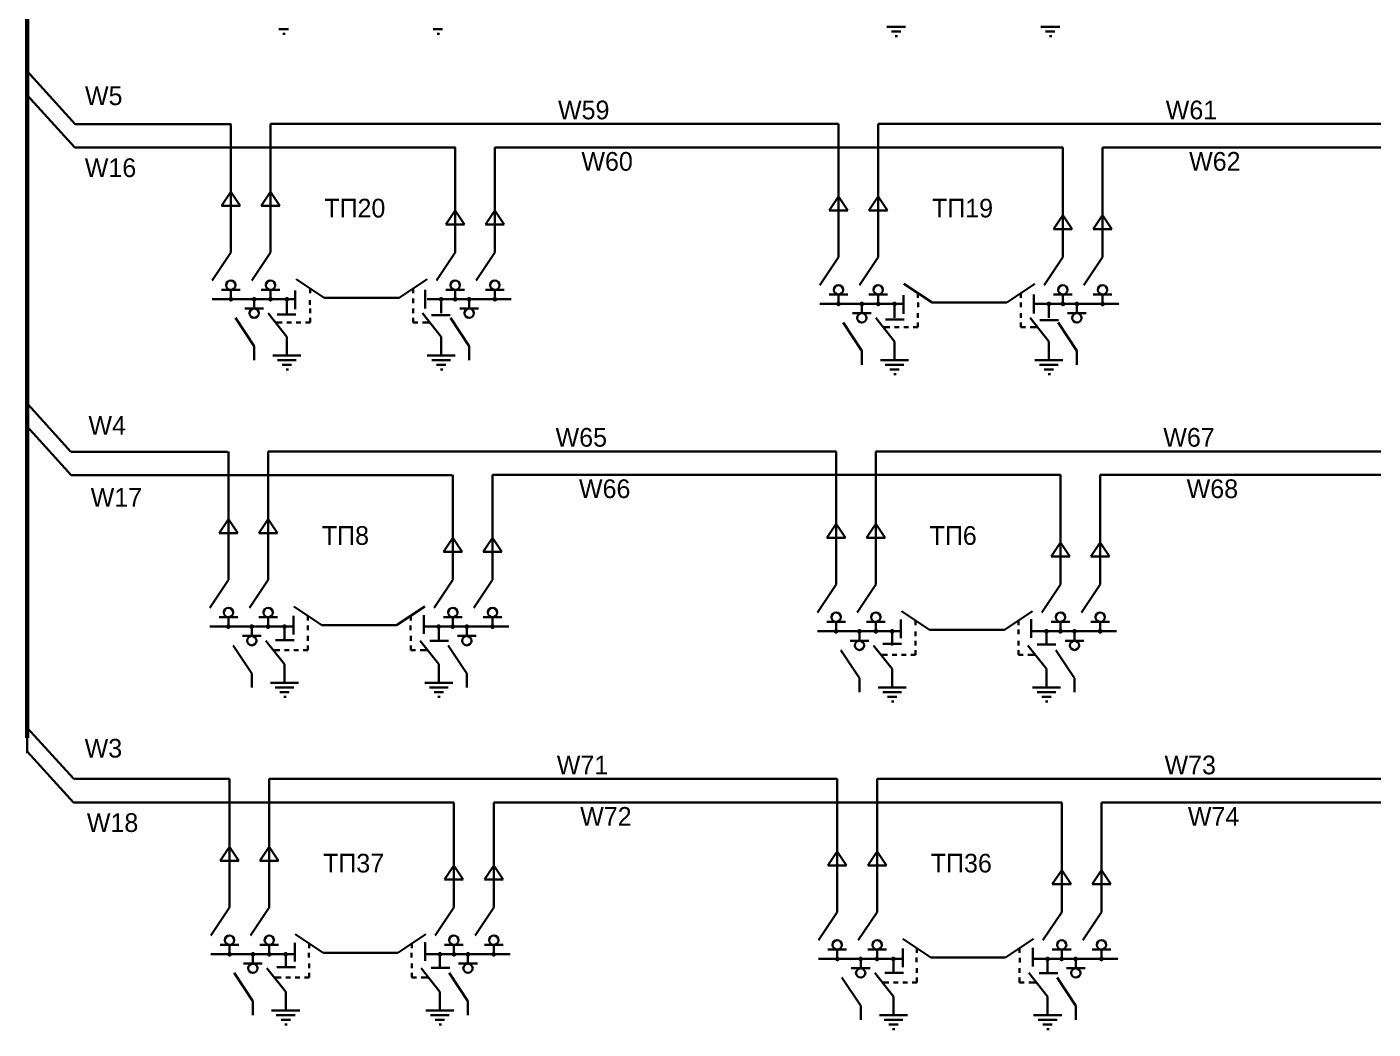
# Model space of a CAD drawing. Header units: millimetres. Extents: x -96 to 597, y -381 to 695.
# Drawn here: x -58.7 to 229.3, y -380.8 to -166.4 of the extents above; entities that cross this region are included whole.
import ezdxf

# ---------------------------------------------------------------- set-up
doc = ezdxf.new("R2010")
doc.units = ezdxf.units.MM

msp = doc.modelspace()

# ---------------------------------------------------------------- hatches: boundary and pattern name
at = {"lineweight": 30}
h = msp.add_hatch(color=256, dxfattribs=at)
h.paths.add_polyline_path([(-15.05, -225.16, 0.414214), (-14.55, -224.66, 0.414214), (-15.05, -224.16)])
h.paths.add_polyline_path([(-15.05, -225.16), (-15.05, -224.16, 0.414214), (-15.55, -224.66, 0.414214)])
h = msp.add_hatch(color=256, dxfattribs=at)
h.paths.add_polyline_path([(-10.05, -224.16, 0.414214), (-10.55, -224.66, 0.414214), (-10.05, -225.16)])
h.paths.add_polyline_path([(-10.05, -224.16), (-10.05, -225.16, 0.414214), (-9.55, -224.66, 0.414214)])
h = msp.add_hatch(color=256, dxfattribs=at)
h.paths.add_polyline_path([(-6.55, -225.16, 0.414214), (-6.05, -224.66, 0.414214), (-6.55, -224.16)])
h.paths.add_polyline_path([(-6.55, -225.16), (-6.55, -224.16, 0.414214), (-7.05, -224.66, 0.414214)])
h = msp.add_hatch(color=256, dxfattribs=at)
h.paths.add_polyline_path([(-3.05, -224.16, 0.414214), (-3.55, -224.66, 0.414214), (-3.05, -225.16)])
h.paths.add_polyline_path([(-3.05, -224.16), (-3.05, -225.16, 0.414214), (-2.55, -224.66, 0.414214)])
h = msp.add_hatch(color=256, dxfattribs=at)
h.paths.add_polyline_path([(29.95, -224.16, 0.414214), (29.45, -224.66, 0.414214), (29.95, -225.16)])
h.paths.add_polyline_path([(29.95, -224.16), (29.95, -225.16, 0.414214), (30.45, -224.66, 0.414214)])
h = msp.add_hatch(color=256, dxfattribs=at)
h.paths.add_polyline_path([(32.95, -225.16, 0.414214), (33.45, -224.66, 0.414214), (32.95, -224.16)])
h.paths.add_polyline_path([(32.95, -225.16), (32.95, -224.16, 0.414214), (32.45, -224.66, 0.414214)])
h = msp.add_hatch(color=256, dxfattribs=at)
h.paths.add_polyline_path([(35.95, -224.16, 0.414214), (35.45, -224.66, 0.414214), (35.95, -225.16)])
h.paths.add_polyline_path([(35.95, -224.16), (35.95, -225.16, 0.414214), (36.45, -224.66, 0.414214)])
h = msp.add_hatch(color=256, dxfattribs=at)
h.paths.add_polyline_path([(41.45, -225.16, 0.414214), (41.95, -224.66, 0.414214), (41.45, -224.16)])
h.paths.add_polyline_path([(41.45, -225.16), (41.45, -224.16, 0.414214), (40.95, -224.66, 0.414214)])
h = msp.add_hatch(color=256, dxfattribs=at)
h.paths.add_polyline_path([(114.95, -226.16, 0.414214), (115.45, -225.66, 0.414214), (114.95, -225.16)])
h.paths.add_polyline_path([(114.95, -226.16), (114.95, -225.16, 0.414214), (114.45, -225.66, 0.414214)])
h = msp.add_hatch(color=256, dxfattribs=at)
h.paths.add_polyline_path([(119.95, -225.16, 0.414214), (119.45, -225.66, 0.414214), (119.95, -226.16)])
h.paths.add_polyline_path([(119.95, -225.16), (119.95, -226.16, 0.414214), (120.45, -225.66, 0.414214)])
h = msp.add_hatch(color=256, dxfattribs=at)
h.paths.add_polyline_path([(123.45, -226.16, 0.414214), (123.95, -225.66, 0.414214), (123.45, -225.16)])
h.paths.add_polyline_path([(123.45, -226.16), (123.45, -225.16, 0.414214), (122.95, -225.66, 0.414214)])
h = msp.add_hatch(color=256, dxfattribs=at)
h.paths.add_polyline_path([(126.95, -225.16, 0.414214), (126.45, -225.66, 0.414214), (126.95, -226.16)])
h.paths.add_polyline_path([(126.95, -225.16), (126.95, -226.16, 0.414214), (127.45, -225.66, 0.414214)])
h = msp.add_hatch(color=256, dxfattribs=at)
h.paths.add_polyline_path([(159.95, -225.16, 0.414214), (159.45, -225.66, 0.414214), (159.95, -226.16)])
h.paths.add_polyline_path([(159.95, -225.16), (159.95, -226.16, 0.414214), (160.45, -225.66, 0.414214)])
h = msp.add_hatch(color=256, dxfattribs=at)
h.paths.add_polyline_path([(162.95, -226.16, 0.414214), (163.45, -225.66, 0.414214), (162.95, -225.16)])
h.paths.add_polyline_path([(162.95, -226.16), (162.95, -225.16, 0.414214), (162.45, -225.66, 0.414214)])
h = msp.add_hatch(color=256, dxfattribs=at)
h.paths.add_polyline_path([(165.95, -225.16, 0.414214), (165.45, -225.66, 0.414214), (165.95, -226.16)])
h.paths.add_polyline_path([(165.95, -225.16), (165.95, -226.16, 0.414214), (166.45, -225.66, 0.414214)])
h = msp.add_hatch(color=256, dxfattribs=at)
h.paths.add_polyline_path([(171.45, -226.16, 0.414214), (171.95, -225.66, 0.414214), (171.45, -225.16)])
h.paths.add_polyline_path([(171.45, -226.16), (171.45, -225.16, 0.414214), (170.95, -225.66, 0.414214)])
h = msp.add_hatch(color=256, dxfattribs=at)
h.paths.add_polyline_path([(-15.57, -295.19, 0.414214), (-15.07, -294.69, 0.414214), (-15.57, -294.19)])
h.paths.add_polyline_path([(-15.57, -295.19), (-15.57, -294.19, 0.414214), (-16.07, -294.69, 0.414214)])
h = msp.add_hatch(color=256, dxfattribs=at)
h.paths.add_polyline_path([(-10.57, -294.19, 0.414214), (-11.07, -294.69, 0.414214), (-10.57, -295.19)])
h.paths.add_polyline_path([(-10.57, -294.19), (-10.57, -295.19, 0.414214), (-10.07, -294.69, 0.414214)])
h = msp.add_hatch(color=256, dxfattribs=at)
h.paths.add_polyline_path([(-7.07, -295.19, 0.414214), (-6.57, -294.69, 0.414214), (-7.07, -294.19)])
h.paths.add_polyline_path([(-7.07, -295.19), (-7.07, -294.19, 0.414214), (-7.57, -294.69, 0.414214)])
h = msp.add_hatch(color=256, dxfattribs=at)
h.paths.add_polyline_path([(-3.57, -294.19, 0.414214), (-4.07, -294.69, 0.414214), (-3.57, -295.19)])
h.paths.add_polyline_path([(-3.57, -294.19), (-3.57, -295.19, 0.414214), (-3.07, -294.69, 0.414214)])
h = msp.add_hatch(color=256, dxfattribs=at)
h.paths.add_polyline_path([(29.43, -294.19, 0.414214), (28.93, -294.69, 0.414214), (29.43, -295.19)])
h.paths.add_polyline_path([(29.43, -294.19), (29.43, -295.19, 0.414214), (29.93, -294.69, 0.414214)])
h = msp.add_hatch(color=256, dxfattribs=at)
h.paths.add_polyline_path([(32.43, -295.19, 0.414214), (32.93, -294.69, 0.414214), (32.43, -294.19)])
h.paths.add_polyline_path([(32.43, -295.19), (32.43, -294.19, 0.414214), (31.93, -294.69, 0.414214)])
h = msp.add_hatch(color=256, dxfattribs=at)
h.paths.add_polyline_path([(35.43, -294.19, 0.414214), (34.93, -294.69, 0.414214), (35.43, -295.19)])
h.paths.add_polyline_path([(35.43, -294.19), (35.43, -295.19, 0.414214), (35.93, -294.69, 0.414214)])
h = msp.add_hatch(color=256, dxfattribs=at)
h.paths.add_polyline_path([(40.93, -295.19, 0.414214), (41.43, -294.69, 0.414214), (40.93, -294.19)])
h.paths.add_polyline_path([(40.93, -295.19), (40.93, -294.19, 0.414214), (40.43, -294.69, 0.414214)])
h = msp.add_hatch(color=256, dxfattribs=at)
h.paths.add_polyline_path([(114.43, -296.19, 0.414214), (114.93, -295.69, 0.414214), (114.43, -295.19)])
h.paths.add_polyline_path([(114.43, -296.19), (114.43, -295.19, 0.414214), (113.93, -295.69, 0.414214)])
h = msp.add_hatch(color=256, dxfattribs=at)
h.paths.add_polyline_path([(119.43, -295.19, 0.414214), (118.93, -295.69, 0.414214), (119.43, -296.19)])
h.paths.add_polyline_path([(119.43, -295.19), (119.43, -296.19, 0.414214), (119.93, -295.69, 0.414214)])
h = msp.add_hatch(color=256, dxfattribs=at)
h.paths.add_polyline_path([(122.93, -296.19, 0.414214), (123.43, -295.69, 0.414214), (122.93, -295.19)])
h.paths.add_polyline_path([(122.93, -296.19), (122.93, -295.19, 0.414214), (122.43, -295.69, 0.414214)])
h = msp.add_hatch(color=256, dxfattribs=at)
h.paths.add_polyline_path([(126.43, -295.19, 0.414214), (125.93, -295.69, 0.414214), (126.43, -296.19)])
h.paths.add_polyline_path([(126.43, -295.19), (126.43, -296.19, 0.414214), (126.93, -295.69, 0.414214)])
h = msp.add_hatch(color=256, dxfattribs=at)
h.paths.add_polyline_path([(159.43, -295.19, 0.414214), (158.93, -295.69, 0.414214), (159.43, -296.19)])
h.paths.add_polyline_path([(159.43, -295.19), (159.43, -296.19, 0.414214), (159.93, -295.69, 0.414214)])
h = msp.add_hatch(color=256, dxfattribs=at)
h.paths.add_polyline_path([(162.43, -296.19, 0.414214), (162.93, -295.69, 0.414214), (162.43, -295.19)])
h.paths.add_polyline_path([(162.43, -296.19), (162.43, -295.19, 0.414214), (161.93, -295.69, 0.414214)])
h = msp.add_hatch(color=256, dxfattribs=at)
h.paths.add_polyline_path([(165.43, -295.19, 0.414214), (164.93, -295.69, 0.414214), (165.43, -296.19)])
h.paths.add_polyline_path([(165.43, -295.19), (165.43, -296.19, 0.414214), (165.93, -295.69, 0.414214)])
h = msp.add_hatch(color=256, dxfattribs=at)
h.paths.add_polyline_path([(170.93, -296.19, 0.414214), (171.43, -295.69, 0.414214), (170.93, -295.19)])
h.paths.add_polyline_path([(170.93, -296.19), (170.93, -295.19, 0.414214), (170.43, -295.69, 0.414214)])
h = msp.add_hatch(color=256, dxfattribs=at)
h.paths.add_polyline_path([(-15.31, -365.28, 0.414214), (-14.81, -364.78, 0.414214), (-15.31, -364.28)])
h.paths.add_polyline_path([(-15.31, -365.28), (-15.31, -364.28, 0.414214), (-15.81, -364.78, 0.414214)])
h = msp.add_hatch(color=256, dxfattribs=at)
h.paths.add_polyline_path([(-10.31, -364.28, 0.414214), (-10.81, -364.78, 0.414214), (-10.31, -365.28)])
h.paths.add_polyline_path([(-10.31, -364.28), (-10.31, -365.28, 0.414214), (-9.81, -364.78, 0.414214)])
h = msp.add_hatch(color=256, dxfattribs=at)
h.paths.add_polyline_path([(-6.81, -365.28, 0.414214), (-6.31, -364.78, 0.414214), (-6.81, -364.28)])
h.paths.add_polyline_path([(-6.81, -365.28), (-6.81, -364.28, 0.414214), (-7.31, -364.78, 0.414214)])
h = msp.add_hatch(color=256, dxfattribs=at)
h.paths.add_polyline_path([(-3.31, -364.28, 0.414214), (-3.81, -364.78, 0.414214), (-3.31, -365.28)])
h.paths.add_polyline_path([(-3.31, -364.28), (-3.31, -365.28, 0.414214), (-2.81, -364.78, 0.414214)])
h = msp.add_hatch(color=256, dxfattribs=at)
h.paths.add_polyline_path([(29.69, -364.28, 0.414214), (29.19, -364.78, 0.414214), (29.69, -365.28)])
h.paths.add_polyline_path([(29.69, -364.28), (29.69, -365.28, 0.414214), (30.19, -364.78, 0.414214)])
h = msp.add_hatch(color=256, dxfattribs=at)
h.paths.add_polyline_path([(32.69, -365.28, 0.414214), (33.19, -364.78, 0.414214), (32.69, -364.28)])
h.paths.add_polyline_path([(32.69, -365.28), (32.69, -364.28, 0.414214), (32.19, -364.78, 0.414214)])
h = msp.add_hatch(color=256, dxfattribs=at)
h.paths.add_polyline_path([(35.69, -364.28, 0.414214), (35.19, -364.78, 0.414214), (35.69, -365.28)])
h.paths.add_polyline_path([(35.69, -364.28), (35.69, -365.28, 0.414214), (36.19, -364.78, 0.414214)])
h = msp.add_hatch(color=256, dxfattribs=at)
h.paths.add_polyline_path([(41.19, -365.28, 0.414214), (41.69, -364.78, 0.414214), (41.19, -364.28)])
h.paths.add_polyline_path([(41.19, -365.28), (41.19, -364.28, 0.414214), (40.69, -364.78, 0.414214)])
h = msp.add_hatch(color=256, dxfattribs=at)
h.paths.add_polyline_path([(114.69, -366.28, 0.414214), (115.19, -365.78, 0.414214), (114.69, -365.28)])
h.paths.add_polyline_path([(114.69, -366.28), (114.69, -365.28, 0.414214), (114.19, -365.78, 0.414214)])
h = msp.add_hatch(color=256, dxfattribs=at)
h.paths.add_polyline_path([(119.69, -365.28, 0.414214), (119.19, -365.78, 0.414214), (119.69, -366.28)])
h.paths.add_polyline_path([(119.69, -365.28), (119.69, -366.28, 0.414214), (120.19, -365.78, 0.414214)])
h = msp.add_hatch(color=256, dxfattribs=at)
h.paths.add_polyline_path([(123.19, -366.28, 0.414214), (123.69, -365.78, 0.414214), (123.19, -365.28)])
h.paths.add_polyline_path([(123.19, -366.28), (123.19, -365.28, 0.414214), (122.69, -365.78, 0.414214)])
h = msp.add_hatch(color=256, dxfattribs=at)
h.paths.add_polyline_path([(126.69, -365.28, 0.414214), (126.19, -365.78, 0.414214), (126.69, -366.28)])
h.paths.add_polyline_path([(126.69, -365.28), (126.69, -366.28, 0.414214), (127.19, -365.78, 0.414214)])
h = msp.add_hatch(color=256, dxfattribs=at)
h.paths.add_polyline_path([(159.69, -365.28, 0.414214), (159.19, -365.78, 0.414214), (159.69, -366.28)])
h.paths.add_polyline_path([(159.69, -365.28), (159.69, -366.28, 0.414214), (160.19, -365.78, 0.414214)])
h = msp.add_hatch(color=256, dxfattribs=at)
h.paths.add_polyline_path([(162.69, -366.28, 0.414214), (163.19, -365.78, 0.414214), (162.69, -365.28)])
h.paths.add_polyline_path([(162.69, -366.28), (162.69, -365.28, 0.414214), (162.19, -365.78, 0.414214)])
h = msp.add_hatch(color=256, dxfattribs=at)
h.paths.add_polyline_path([(165.69, -365.28, 0.414214), (165.19, -365.78, 0.414214), (165.69, -366.28)])
h.paths.add_polyline_path([(165.69, -365.28), (165.69, -366.28, 0.414214), (166.19, -365.78, 0.414214)])
h = msp.add_hatch(color=256, dxfattribs=at)
h.paths.add_polyline_path([(171.19, -366.28, 0.414214), (171.69, -365.78, 0.414214), (171.19, -365.28)])
h.paths.add_polyline_path([(171.19, -366.28), (171.19, -365.28, 0.414214), (170.69, -365.78, 0.414214)])

# ---------------------------------------------------------------- linework, layer by layer
at = {"lineweight": 60}
msp.add_line((-58.58, 265.75), (-58.58, -318.48), dxfattribs=at)
at = {"lineweight": 30}
for p, q in [((-4.74, -166.9), (-2.74, -166.9)), ((28.26, -166.9), (30.26, -166.9)), ((125.26, -166.4), (129.26, -166.4)), ((158.26, -166.4), (162.26, -166.4)), ((-3.9, -167.9), (-3.41, -167.9)), ((29.1, -167.9), (29.59, -167.9)), ((126.26, -167.4), (128.26, -167.4)), ((127.1, -168.4), (127.59, -168.4)), ((159.26, -167.4), (161.26, -167.4)), ((160.1, -168.4), (160.59, -168.4)), ((-48.33, -187.23), (-58.58, -175.87)), ((-48.42, -192.21), (-58.58, -180.99)), ((-15.05, -187.16), (-15.05, -193.66)), ((-6.55, -187.16), (114.95, -187.16)), ((-6.55, -214.66), (-6.55, -187.16)), ((114.95, -187.16), (114.95, -194.66)), ((123.45, -187.16), (239.95, -187.16)), ((123.45, -188.66), (123.45, -187.16)), ((-15.01, -187.21), (-48.42, -187.21)), ((123.45, -215.66), (123.45, -188.66)), ((32.99, -192.21), (-48.42, -192.21)), ((32.95, -192.16), (32.95, -202.66)), ((41.45, -192.16), (162.95, -192.16)), ((41.45, -197.66), (41.45, -192.16)), ((162.95, -192.16), (162.95, -204.16)), ((171.45, -192.16), (287.95, -192.16)), ((171.45, -198.66), (171.45, -192.16)), ((-15.05, -214.66), (-15.05, -193.66)), ((114.95, -215.66), (114.95, -194.66)), ((41.45, -214.66), (41.45, -197.66)), ((171.45, -215.66), (171.45, -198.66)), ((-15.05, -201.66), (-17.05, -204.66)), ((-13.05, -204.66), (-15.05, -201.66)), ((-6.55, -201.66), (-8.55, -204.66)), ((-4.55, -204.66), (-6.55, -201.66)), ((32.95, -214.66), (32.95, -202.66)), ((114.95, -202.66), (112.95, -205.66)), ((116.95, -205.66), (114.95, -202.66)), ((123.45, -202.66), (121.45, -205.66)), ((125.45, -205.66), (123.45, -202.66)), ((162.95, -215.66), (162.95, -203.66)), ((-17.05, -204.66), (-13.05, -204.66)), ((-8.55, -204.66), (-4.55, -204.66)), ((32.95, -205.66), (30.95, -208.66)), ((34.95, -208.66), (32.95, -205.66)), ((41.45, -205.66), (39.45, -208.66)), ((43.45, -208.66), (41.45, -205.66)), ((112.95, -205.66), (116.95, -205.66)), ((121.45, -205.66), (125.45, -205.66)), ((162.95, -206.66), (160.95, -209.66)), ((164.95, -209.66), (162.95, -206.66)), ((171.45, -206.66), (169.45, -209.66)), ((173.45, -209.66), (171.45, -206.66)), ((30.95, -208.66), (34.95, -208.66)), ((39.45, -208.66), (43.45, -208.66)), ((160.95, -209.66), (164.95, -209.66)), ((169.45, -209.66), (173.45, -209.66)), ((-19.05, -220.66), (-15.05, -214.66)), ((-10.55, -220.66), (-6.55, -214.66)), ((28.95, -220.66), (32.95, -214.66)), ((37.45, -220.66), (41.45, -214.66)), ((110.95, -221.66), (114.95, -215.66)), ((119.45, -221.66), (123.45, -215.66)), ((158.95, -221.66), (162.95, -215.66)), ((167.45, -221.66), (171.45, -215.66)), ((-1.05, -220.35), (4.95, -224.35)), ((20.95, -224.35), (26.95, -220.35)), ((128.95, -221.35), (134.95, -225.35)), ((150.95, -225.35), (156.95, -221.35)), ((-13.05, -222.66), (-17.05, -222.66)), ((-15.05, -224.66), (-15.05, -222.66)), ((-4.55, -222.66), (-8.55, -222.66)), ((-6.55, -224.66), (-6.55, -222.66)), ((-1.31, -226.75), (-1.31, -222.75)), ((1.95, -222.35), (1.95, -223.35)), ((4.95, -224.35), (20.95, -224.35)), ((23.94, -224.52), (23.94, -225.52)), ((23.95, -222.35), (23.95, -223.35)), ((26.55, -226.61), (26.55, -222.61)), ((34.95, -222.66), (30.95, -222.66)), ((32.95, -224.66), (32.95, -222.66)), ((43.45, -222.66), (39.45, -222.66)), ((41.45, -224.66), (41.45, -222.66)), ((116.95, -223.66), (112.95, -223.66)), ((114.95, -225.66), (114.95, -223.66)), ((125.45, -223.66), (121.45, -223.66)), ((123.45, -225.66), (123.45, -223.66)), ((128.87, -227.8), (128.87, -223.8)), ((131.95, -223.35), (131.95, -224.35)), ((153.95, -223.35), (153.95, -224.35)), ((156.73, -227.67), (156.73, -223.67)), ((164.95, -223.66), (160.95, -223.66)), ((162.95, -225.66), (162.95, -223.66)), ((173.45, -223.66), (169.45, -223.66)), ((171.45, -225.66), (171.45, -223.66)), ((-19.05, -224.66), (-1.05, -224.66)), ((-12.05, -226.66), (-8.05, -226.66)), ((-10.05, -224.66), (-10.05, -226.66)), ((-3.05, -224.66), (-3.05, -227.66)), ((1.87, -224.84), (1.87, -225.84)), ((1.95, -226.66), (1.95, -227.66)), ((23.95, -226.66), (23.95, -227.66)), ((26.95, -224.66), (44.95, -224.66)), ((29.95, -224.66), (29.95, -227.66)), ((33.95, -226.66), (37.95, -226.66)), ((35.95, -224.66), (35.95, -226.66)), ((110.95, -225.66), (128.95, -225.66)), ((119.95, -225.66), (119.95, -227.66)), ((126.95, -225.66), (126.95, -228.66)), ((131.98, -225.36), (131.98, -226.36)), ((134.95, -225.35), (150.95, -225.35)), ((153.94, -225.36), (153.94, -226.36)), ((156.95, -225.66), (174.95, -225.66)), ((159.95, -225.66), (159.95, -228.66)), ((165.95, -225.66), (165.95, -227.66)), ((-14.05, -228.66), (-10.05, -234.66)), ((-7.05, -227.66), (-3.05, -232.66)), ((-5.05, -229.66), (-5.55, -229.66)), ((-1.15, -227.95), (-5.15, -227.95)), ((-4.05, -229.66), (-5.05, -229.66)), ((-2.05, -229.66), (-3.05, -229.66)), ((-0.05, -229.66), (-1.05, -229.66)), ((1.95, -229.66), (0.95, -229.66)), ((1.95, -228.66), (1.95, -229.66)), ((23.95, -228.66), (23.95, -229.66)), ((23.95, -229.66), (24.95, -229.66)), ((25.95, -227.66), (29.95, -232.66)), ((25.95, -229.66), (27.45, -229.66)), ((31.85, -228.07), (27.85, -228.07)), ((31.95, -228.66), (35.95, -234.66)), ((115.95, -229.66), (119.95, -235.66)), ((117.95, -227.66), (121.95, -227.66)), ((122.95, -228.66), (126.95, -233.66)), ((129.03, -229.01), (125.03, -229.01)), ((131.95, -227.66), (131.95, -228.66)), ((131.95, -229.66), (131.95, -230.66)), ((153.95, -227.66), (153.95, -228.66)), ((153.95, -229.66), (153.95, -230.66)), ((155.95, -228.66), (159.95, -233.66)), ((162.03, -229.12), (158.03, -229.12)), ((161.95, -229.66), (165.95, -235.66)), ((163.95, -227.66), (167.95, -227.66)), ((-3.05, -232.66), (-3.05, -236.66)), ((29.95, -232.66), (29.95, -236.66)), ((124.95, -230.66), (124.45, -230.66)), ((125.95, -230.66), (124.95, -230.66)), ((127.95, -230.66), (126.95, -230.66)), ((129.95, -230.66), (128.95, -230.66)), ((131.95, -230.66), (130.95, -230.66)), ((153.95, -230.66), (154.95, -230.66)), ((155.95, -230.66), (157.45, -230.66)), ((-10.05, -234.66), (-10.05, -237.66)), ((35.95, -234.66), (35.95, -237.66)), ((119.95, -235.66), (119.95, -238.66)), ((126.95, -233.66), (126.95, -237.66)), ((159.95, -233.66), (159.95, -237.66)), ((165.95, -235.66), (165.95, -238.66)), ((-6.05, -236.66), (-0.05, -236.66)), ((-5.05, -237.66), (-1.05, -237.66)), ((-4.05, -238.66), (-2.05, -238.66)), ((26.95, -236.66), (32.95, -236.66)), ((27.95, -237.66), (31.95, -237.66)), ((28.95, -238.66), (30.95, -238.66)), ((123.95, -237.66), (129.95, -237.66)), ((124.95, -238.66), (128.95, -238.66)), ((156.95, -237.66), (162.95, -237.66)), ((157.95, -238.66), (161.95, -238.66)), ((-3.21, -239.66), (-2.72, -239.66)), ((29.79, -239.66), (30.28, -239.66)), ((125.95, -239.66), (127.95, -239.66)), ((126.79, -240.66), (127.28, -240.66)), ((158.95, -239.66), (160.95, -239.66)), ((159.79, -240.66), (160.28, -240.66)), ((-49.27, -257.29), (-58.49, -247.11)), ((-49.19, -262.27), (-58.66, -251.81)), ((-15.78, -257.27), (-49.19, -257.27)), ((-15.57, -257.19), (-15.57, -263.69)), ((-7.07, -257.19), (114.43, -257.19)), ((-7.07, -284.69), (-7.07, -257.19)), ((114.43, -257.19), (114.43, -264.69)), ((122.93, -257.19), (239.43, -257.19)), ((122.93, -258.69), (122.93, -257.19)), ((122.93, -285.69), (122.93, -258.69)), ((32.22, -262.27), (-49.19, -262.27)), ((-15.57, -284.69), (-15.57, -263.69)), ((32.43, -262.19), (32.43, -272.69)), ((40.93, -262.19), (162.43, -262.19)), ((40.93, -267.69), (40.93, -262.19)), ((114.43, -285.69), (114.43, -264.69)), ((162.43, -262.19), (162.43, -274.19)), ((170.93, -262.19), (287.43, -262.19)), ((170.93, -268.69), (170.93, -262.19)), ((40.93, -284.69), (40.93, -267.69)), ((170.93, -285.69), (170.93, -268.69)), ((-15.57, -271.69), (-17.57, -274.69)), ((-13.57, -274.69), (-15.57, -271.69)), ((-7.07, -271.69), (-9.07, -274.69)), ((-5.07, -274.69), (-7.07, -271.69)), ((32.43, -284.69), (32.43, -272.69)), ((114.43, -272.69), (112.43, -275.69)), ((116.43, -275.69), (114.43, -272.69)), ((122.93, -272.69), (120.93, -275.69)), ((124.93, -275.69), (122.93, -272.69)), ((-17.57, -274.69), (-13.57, -274.69)), ((-9.07, -274.69), (-5.07, -274.69)), ((32.43, -275.69), (30.43, -278.69)), ((34.43, -278.69), (32.43, -275.69)), ((40.93, -275.69), (38.93, -278.69)), ((42.93, -278.69), (40.93, -275.69)), ((112.43, -275.69), (116.43, -275.69)), ((120.93, -275.69), (124.93, -275.69)), ((162.43, -285.69), (162.43, -273.69)), ((30.43, -278.69), (34.43, -278.69)), ((38.93, -278.69), (42.93, -278.69)), ((162.43, -276.69), (160.43, -279.69)), ((164.43, -279.69), (162.43, -276.69)), ((170.93, -276.69), (168.93, -279.69)), ((172.93, -279.69), (170.93, -276.69)), ((160.43, -279.69), (164.43, -279.69)), ((168.93, -279.69), (172.93, -279.69)), ((-19.57, -290.69), (-15.57, -284.69)), ((-11.07, -290.69), (-7.07, -284.69)), ((28.43, -290.69), (32.43, -284.69)), ((36.93, -290.69), (40.93, -284.69)), ((110.43, -291.69), (114.43, -285.69)), ((118.93, -291.69), (122.93, -285.69)), ((158.43, -291.69), (162.43, -285.69)), ((166.93, -291.69), (170.93, -285.69)), ((-1.57, -290.38), (4.43, -294.38)), ((20.43, -294.38), (26.43, -290.38)), ((-13.57, -292.69), (-17.57, -292.69)), ((-15.57, -294.69), (-15.57, -292.69)), ((-5.07, -292.69), (-9.07, -292.69)), ((-7.07, -294.69), (-7.07, -292.69)), ((-1.63, -296.4), (-1.63, -292.4)), ((1.43, -292.38), (1.43, -293.38)), ((23.43, -292.38), (23.43, -293.38)), ((26.23, -296.26), (26.23, -292.26)), ((34.43, -292.69), (30.43, -292.69)), ((32.43, -294.69), (32.43, -292.69)), ((42.93, -292.69), (38.93, -292.69)), ((40.93, -294.69), (40.93, -292.69)), ((116.43, -293.69), (112.43, -293.69)), ((114.43, -295.69), (114.43, -293.69)), ((124.93, -293.69), (120.93, -293.69)), ((122.93, -295.69), (122.93, -293.69)), ((128.29, -297.19), (128.29, -293.19)), ((128.43, -291.38), (134.43, -295.38)), ((131.43, -293.38), (131.43, -294.38)), ((150.43, -295.38), (156.43, -291.38)), ((153.43, -293.38), (153.43, -294.38)), ((156.15, -297.06), (156.15, -293.06)), ((164.43, -293.69), (160.43, -293.69)), ((162.43, -295.69), (162.43, -293.69)), ((172.93, -293.69), (168.93, -293.69)), ((170.93, -295.69), (170.93, -293.69)), ((-19.57, -294.69), (-1.57, -294.69)), ((-10.57, -294.69), (-10.57, -296.69)), ((-3.57, -294.69), (-3.57, -297.69)), ((1.45, -294.46), (1.45, -295.46)), ((4.43, -294.38), (20.43, -294.38)), ((23.42, -294.46), (23.42, -295.46)), ((26.43, -294.69), (44.43, -294.69)), ((29.43, -294.69), (29.43, -297.69)), ((35.43, -294.69), (35.43, -296.69)), ((110.43, -295.69), (128.43, -295.69)), ((119.43, -295.69), (119.43, -297.69)), ((126.43, -295.69), (126.43, -298.69)), ((131.45, -295.72), (131.45, -296.72)), ((134.43, -295.38), (150.43, -295.38)), ((153.42, -295.3), (153.42, -296.3)), ((156.43, -295.69), (174.43, -295.69)), ((159.43, -295.69), (159.43, -298.69)), ((165.43, -295.69), (165.43, -297.69)), ((-14.57, -298.69), (-10.57, -304.69)), ((-12.57, -296.69), (-8.57, -296.69)), ((-7.57, -297.69), (-3.57, -302.69)), ((-1.47, -297.6), (-5.47, -297.6)), ((1.43, -296.69), (1.43, -297.69)), ((1.43, -298.69), (1.43, -299.69)), ((23.43, -296.69), (23.43, -297.69)), ((23.43, -298.69), (23.43, -299.69)), ((25.43, -297.69), (29.43, -302.69)), ((31.53, -297.72), (27.53, -297.72)), ((31.43, -298.69), (35.43, -304.69)), ((33.43, -296.69), (37.43, -296.69)), ((117.43, -297.69), (121.43, -297.69)), ((122.43, -298.69), (126.43, -303.69)), ((128.45, -298.4), (124.45, -298.4)), ((131.43, -297.69), (131.43, -298.69)), ((153.43, -297.69), (153.43, -298.69)), ((155.43, -298.69), (159.43, -303.69)), ((161.45, -298.51), (157.45, -298.51)), ((163.43, -297.69), (167.43, -297.69)), ((-5.57, -299.69), (-6.07, -299.69)), ((-4.57, -299.69), (-5.57, -299.69)), ((-2.57, -299.69), (-3.57, -299.69)), ((-0.57, -299.69), (-1.57, -299.69)), ((1.43, -299.69), (0.43, -299.69)), ((23.43, -299.69), (24.43, -299.69)), ((25.43, -299.69), (26.93, -299.69)), ((115.43, -299.69), (119.43, -305.69)), ((124.43, -300.69), (123.93, -300.69)), ((125.43, -300.69), (124.43, -300.69)), ((127.43, -300.69), (126.43, -300.69)), ((129.43, -300.69), (128.43, -300.69)), ((131.43, -300.69), (130.43, -300.69)), ((131.43, -299.69), (131.43, -300.69)), ((153.43, -299.69), (153.43, -300.69)), ((153.43, -300.69), (154.43, -300.69)), ((155.43, -300.69), (156.93, -300.69)), ((161.43, -299.69), (165.43, -305.69)), ((-10.57, -304.69), (-10.57, -307.69)), ((-3.57, -302.69), (-3.57, -306.69)), ((29.43, -302.69), (29.43, -306.69)), ((35.43, -304.69), (35.43, -307.69)), ((126.43, -303.69), (126.43, -307.69)), ((159.43, -303.69), (159.43, -307.69)), ((-6.57, -306.7), (-0.57, -306.7)), ((-5.57, -307.7), (-1.57, -307.7)), ((26.43, -306.7), (32.43, -306.7)), ((27.43, -307.7), (31.43, -307.7)), ((119.43, -305.69), (119.43, -308.69)), ((123.43, -307.7), (129.43, -307.7)), ((156.43, -307.7), (162.43, -307.7)), ((165.43, -305.69), (165.43, -308.69)), ((-4.57, -308.7), (-2.57, -308.7)), ((-3.74, -309.69), (-3.24, -309.69)), ((28.43, -308.7), (30.43, -308.7)), ((29.26, -309.69), (29.76, -309.69)), ((124.43, -308.7), (128.43, -308.7)), ((125.43, -309.7), (127.43, -309.7)), ((126.26, -310.69), (126.76, -310.69)), ((157.43, -308.7), (161.43, -308.7)), ((158.43, -309.7), (160.43, -309.7)), ((159.26, -310.69), (159.76, -310.69)), ((-48.72, -327.21), (-58.58, -316.34)), ((-58.61, -321.72), (-58.58, -318.48)), ((-48.72, -332.28), (-58.58, -321.41)), ((-15.31, -327.28), (-48.72, -327.28)), ((-15.31, -327.28), (-15.31, -333.78)), ((-6.81, -354.78), (-6.81, -327.28)), ((-6.81, -327.28), (114.69, -327.28)), ((114.69, -327.28), (114.69, -334.78)), ((123.19, -328.78), (123.19, -327.28)), ((123.19, -327.28), (239.69, -327.28)), ((123.19, -355.78), (123.19, -328.78)), ((32.69, -332.28), (-48.72, -332.28)), ((-15.31, -354.78), (-15.31, -333.78)), ((32.69, -332.28), (32.69, -342.78)), ((41.19, -337.78), (41.19, -332.28)), ((41.19, -332.28), (162.69, -332.28)), ((162.69, -332.28), (162.69, -344.28)), ((171.19, -338.78), (171.19, -332.28)), ((171.19, -332.28), (287.69, -332.28)), ((114.69, -355.78), (114.69, -334.78)), ((41.19, -354.78), (41.19, -337.78)), ((171.19, -355.78), (171.19, -338.78)), ((-15.31, -341.78), (-17.31, -344.78)), ((-13.31, -344.78), (-15.31, -341.78)), ((-6.81, -341.78), (-8.81, -344.78)), ((-4.81, -344.78), (-6.81, -341.78)), ((-17.31, -344.78), (-13.31, -344.78)), ((-8.81, -344.78), (-4.81, -344.78)), ((32.69, -354.78), (32.69, -342.78)), ((114.69, -342.78), (112.69, -345.78)), ((116.69, -345.78), (114.69, -342.78)), ((123.19, -342.78), (121.19, -345.78)), ((125.19, -345.78), (123.19, -342.78)), ((162.69, -355.78), (162.69, -343.78)), ((32.69, -345.78), (30.69, -348.78)), ((34.69, -348.78), (32.69, -345.78)), ((41.19, -345.78), (39.19, -348.78)), ((43.19, -348.78), (41.19, -345.78)), ((112.69, -345.78), (116.69, -345.78)), ((121.19, -345.78), (125.19, -345.78)), ((162.69, -346.78), (160.69, -349.78)), ((164.69, -349.78), (162.69, -346.78)), ((171.19, -346.78), (169.19, -349.78)), ((173.19, -349.78), (171.19, -346.78)), ((30.69, -348.78), (34.69, -348.78)), ((39.19, -348.78), (43.19, -348.78)), ((160.69, -349.78), (164.69, -349.78)), ((169.19, -349.78), (173.19, -349.78)), ((-19.31, -360.78), (-15.31, -354.78)), ((-10.81, -360.78), (-6.81, -354.78)), ((28.69, -360.78), (32.69, -354.78)), ((37.19, -360.78), (41.19, -354.78)), ((110.69, -361.78), (114.69, -355.78)), ((119.19, -361.78), (123.19, -355.78)), ((158.69, -361.78), (162.69, -355.78)), ((167.19, -361.78), (171.19, -355.78)), ((-13.31, -362.78), (-17.31, -362.78)), ((-15.31, -364.78), (-15.31, -362.78)), ((-4.81, -362.78), (-8.81, -362.78)), ((-6.81, -364.78), (-6.81, -362.78)), ((-1.36, -366.33), (-1.36, -362.33)), ((-1.31, -360.47), (4.69, -364.47)), ((1.69, -362.47), (1.69, -363.47)), ((20.69, -364.47), (26.69, -360.47)), ((23.69, -362.47), (23.69, -363.47)), ((26.5, -366.2), (26.5, -362.2)), ((34.69, -362.78), (30.69, -362.78)), ((32.69, -364.78), (32.69, -362.78)), ((43.19, -362.78), (39.19, -362.78)), ((41.19, -364.78), (41.19, -362.78)), ((128.69, -361.47), (134.69, -365.47)), ((150.69, -365.47), (156.69, -361.47)), ((-19.31, -364.78), (-1.31, -364.78)), ((-10.31, -364.78), (-10.31, -366.78)), ((-3.31, -364.78), (-3.31, -367.78)), ((1.66, -364.49), (1.66, -365.49)), ((4.69, -364.47), (20.69, -364.47)), ((23.63, -364.49), (23.63, -365.49)), ((26.69, -364.78), (44.69, -364.78)), ((29.69, -364.78), (29.69, -367.78)), ((35.69, -364.78), (35.69, -366.78)), ((116.69, -363.78), (112.69, -363.78)), ((114.69, -365.78), (114.69, -363.78)), ((125.19, -363.78), (121.19, -363.78)), ((123.19, -365.78), (123.19, -363.78)), ((128.69, -367.52), (128.69, -363.52)), ((131.66, -365.44), (131.66, -366.44)), ((131.69, -363.47), (131.69, -364.47)), ((134.69, -365.47), (150.69, -365.47)), ((153.69, -363.47), (153.69, -364.47)), ((153.73, -365.54), (153.73, -366.54)), ((156.55, -367.38), (156.55, -363.38)), ((164.69, -363.78), (160.69, -363.78)), ((162.69, -365.78), (162.69, -363.78)), ((173.19, -363.78), (169.19, -363.78)), ((171.19, -365.78), (171.19, -363.78)), ((-12.31, -366.78), (-8.31, -366.78)), ((-7.31, -367.78), (-3.31, -372.78)), ((-1.2, -367.54), (-5.2, -367.54)), ((1.69, -366.78), (1.69, -367.78)), ((23.69, -366.78), (23.69, -367.78)), ((25.69, -367.78), (29.69, -372.78)), ((31.8, -367.65), (27.8, -367.65)), ((33.69, -366.78), (37.69, -366.78)), ((110.69, -365.78), (128.69, -365.78)), ((117.69, -367.78), (121.69, -367.78)), ((119.69, -365.78), (119.69, -367.78)), ((126.69, -365.78), (126.69, -368.78)), ((131.69, -367.78), (131.69, -368.78)), ((153.69, -367.78), (153.69, -368.78)), ((156.69, -365.78), (174.69, -365.78)), ((159.69, -365.78), (159.69, -368.78)), ((163.69, -367.78), (167.69, -367.78)), ((165.69, -365.78), (165.69, -367.78)), ((-14.31, -368.78), (-10.31, -374.78)), ((-5.31, -369.78), (-5.81, -369.78)), ((-4.31, -369.78), (-5.31, -369.78)), ((-2.31, -369.78), (-3.31, -369.78)), ((-0.31, -369.78), (-1.31, -369.78)), ((1.69, -369.78), (0.69, -369.78)), ((1.69, -368.78), (1.69, -369.78)), ((23.69, -368.78), (23.69, -369.78)), ((23.69, -369.78), (24.69, -369.78)), ((25.69, -369.78), (27.19, -369.78)), ((31.69, -368.78), (35.69, -374.78)), ((115.69, -369.78), (119.69, -375.78)), ((122.69, -368.78), (126.69, -373.78)), ((124.69, -370.78), (124.19, -370.78)), ((125.69, -370.78), (124.69, -370.78)), ((128.85, -368.72), (124.85, -368.72)), ((127.69, -370.78), (126.69, -370.78)), ((129.69, -370.78), (128.69, -370.78)), ((131.69, -370.78), (130.69, -370.78)), ((131.69, -369.78), (131.69, -370.78)), ((153.69, -369.78), (153.69, -370.78)), ((153.69, -370.78), (154.69, -370.78)), ((155.69, -368.78), (159.69, -373.78)), ((155.69, -370.78), (157.19, -370.78)), ((161.85, -368.84), (157.85, -368.84)), ((161.69, -369.78), (165.69, -375.78)), ((-3.31, -372.78), (-3.31, -376.78)), ((29.69, -372.78), (29.69, -376.78)), ((126.69, -373.78), (126.69, -377.78)), ((159.69, -373.78), (159.69, -377.78)), ((-10.31, -374.78), (-10.31, -377.78)), ((-6.31, -376.79), (-0.31, -376.79)), ((26.69, -376.79), (32.69, -376.79)), ((35.69, -374.78), (35.69, -377.78)), ((119.69, -375.78), (119.69, -378.78)), ((165.69, -375.78), (165.69, -378.78)), ((-5.31, -377.79), (-1.31, -377.79)), ((-4.31, -378.79), (-2.31, -378.79)), ((-3.47, -379.78), (-2.98, -379.78)), ((27.69, -377.79), (31.69, -377.79)), ((28.69, -378.79), (30.69, -378.79)), ((29.53, -379.78), (30.02, -379.78)), ((123.69, -377.79), (129.69, -377.79)), ((124.69, -378.79), (128.69, -378.79)), ((125.69, -379.79), (127.69, -379.79)), ((156.69, -377.79), (162.69, -377.79)), ((157.69, -378.79), (161.69, -378.79)), ((158.69, -379.79), (160.69, -379.79)), ((126.53, -380.78), (127.02, -380.78)), ((159.53, -380.78), (160.02, -380.78))]:
    msp.add_line(p, q, dxfattribs=at)
for centre in [(-15.05, -221.66), (-6.55, -221.66), (32.95, -221.66), (41.45, -221.66), (114.95, -222.66), (123.45, -222.66), (162.95, -222.66), (171.45, -222.66), (-10.05, -227.66), (35.95, -227.66), (119.95, -228.66), (165.95, -228.66), (-15.57, -291.69), (-7.07, -291.69), (32.43, -291.69), (40.93, -291.69), (114.43, -292.69), (122.93, -292.69), (162.43, -292.69), (170.93, -292.69), (-10.57, -297.69), (35.43, -297.69), (119.43, -298.69), (165.43, -298.69), (-15.31, -361.78), (-6.81, -361.78), (32.69, -361.78), (41.19, -361.78), (114.69, -362.78), (123.19, -362.78), (162.69, -362.78), (171.19, -362.78), (-10.31, -367.78), (35.69, -367.78), (119.69, -368.78), (165.69, -368.78)]:
    msp.add_circle(centre, 1, dxfattribs=at)

# ---------------------------------------------------------------- texts
for s, p in [('W5', (-46.24, -183.13)), ('W59', (54.95, -186.16)), ('W61', (184.95, -186.16)), ('W16', (-46.28, -198.52)), ('W60', (59.95, -197.16)), ('W62', (189.95, -197.16)), ('ТП20', (4.95, -207.16)), ('ТП19', (134.95, -207.16)), ('W4', (-45.5, -253.63)), ('W65', (54.43, -256.19)), ('W67', (184.43, -256.19)), ('W66', (59.43, -267.19)), ('W68', (189.43, -267.19)), ('W17', (-45.02, -269.03)), ('ТП8', (4.43, -277.19)), ('ТП6', (134.43, -277.19)), ('W3', (-46.31, -322.7)), ('W71', (54.69, -326.28)), ('W73', (184.69, -326.28)), ('W72', (59.69, -337.28)), ('W74', (189.69, -337.28)), ('W18', (-45.84, -338.61)), ('ТП37', (4.69, -347.28)), ('ТП36', (134.69, -347.28))]:
    msp.add_text(s, height=4, dxfattribs=at).set_placement(p)

doc.saveas('drawing.dxf')
